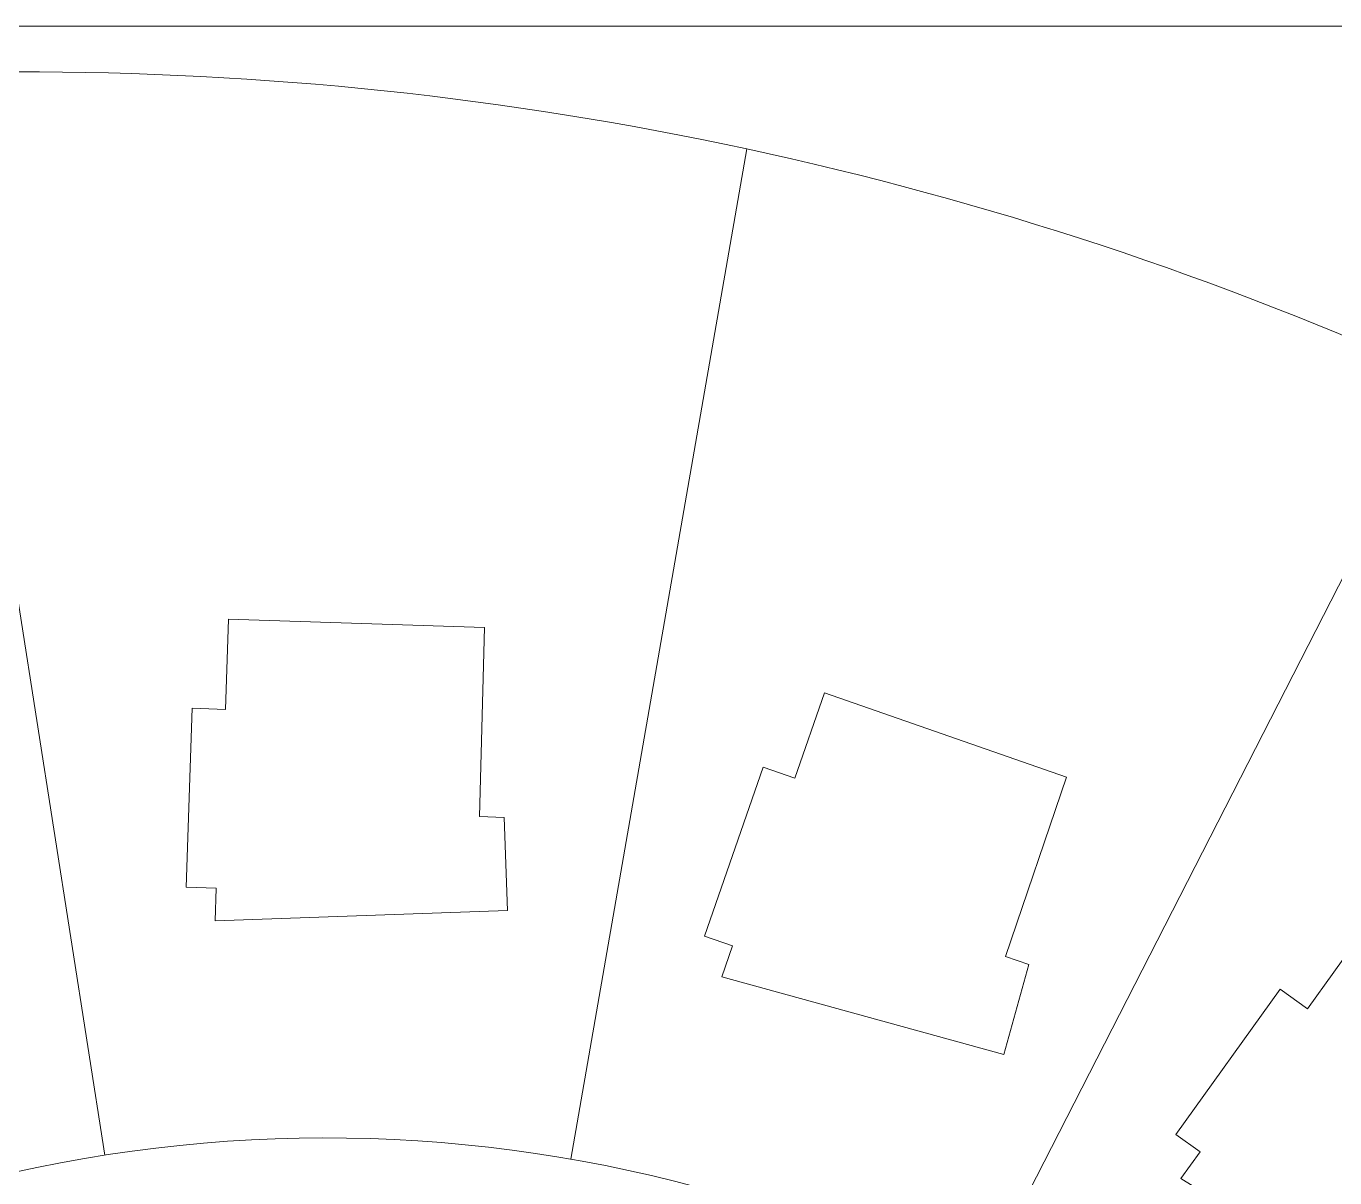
# Model space of a CAD drawing. Header units: inches. Extents: x 36 to 79.5, y 17.3 to 55.9.
# Drawn here: x 41.15 to 48.14, y 49.75 to 55.9 of the extents above; entities that cross this region are included whole.
import ezdxf

# ---------------------------------------------------------------- set-up
doc = ezdxf.new("R2010")
doc.units = ezdxf.units.IN
doc.layers.add('01_ORIGINAL_CAD', color=7, linetype='CONTINUOUS', lineweight=20)

msp = doc.modelspace()

# ---------------------------------------------------------------- linework, layer by layer
at = {"layer": '01_ORIGINAL_CAD'}
msp.add_line((36.2477, 55.9005), (71.4416, 55.9005), dxfattribs=at)
for points in [[(40.658, 55.6747), (41.5689, 49.8714)], [(44.9996, 55.2455), (44.0596, 49.8505)], [(48.7261, 54.0134), (46.2247, 49.1263)]]:
    msp.add_lwpolyline(points, dxfattribs=at)
for points in [[(43.5718, 51.6796), (43.5984, 52.6902), (42.2296, 52.7344), (42.214, 52.2523), (42.0351, 52.2581), (42.0043, 51.3028), (42.1635, 51.2977), (42.1578, 51.1228), (43.7211, 51.1773), (43.7037, 51.6754)], [(46.3813, 50.9329), (46.7085, 51.8894), (45.4154, 52.3404), (45.2565, 51.885), (45.0875, 51.9439), (44.7728, 51.0414), (44.9232, 50.989), (44.8656, 50.8238), (46.3737, 50.4089), (46.5059, 50.8894)], [(48.8038, 49.4216), (49.3887, 50.2461), (48.2765, 51.0453), (47.9951, 50.6536), (47.8497, 50.758), (47.292, 49.9818), (47.4214, 49.8888), (47.3193, 49.7468), (48.648, 48.9213), (48.9109, 49.3446)]]:
    msp.add_lwpolyline(points, close=True, dxfattribs=at)
for centre, radius, start, end in [((41.1392, 37.3172), 18.3391, 65.56223, 90.13436), ((42.751, 42.3398), 7.6238, 44.22889, 105.60472)]:
    msp.add_arc(centre, radius, start, end, dxfattribs=at)

doc.saveas('drawing.dxf')
